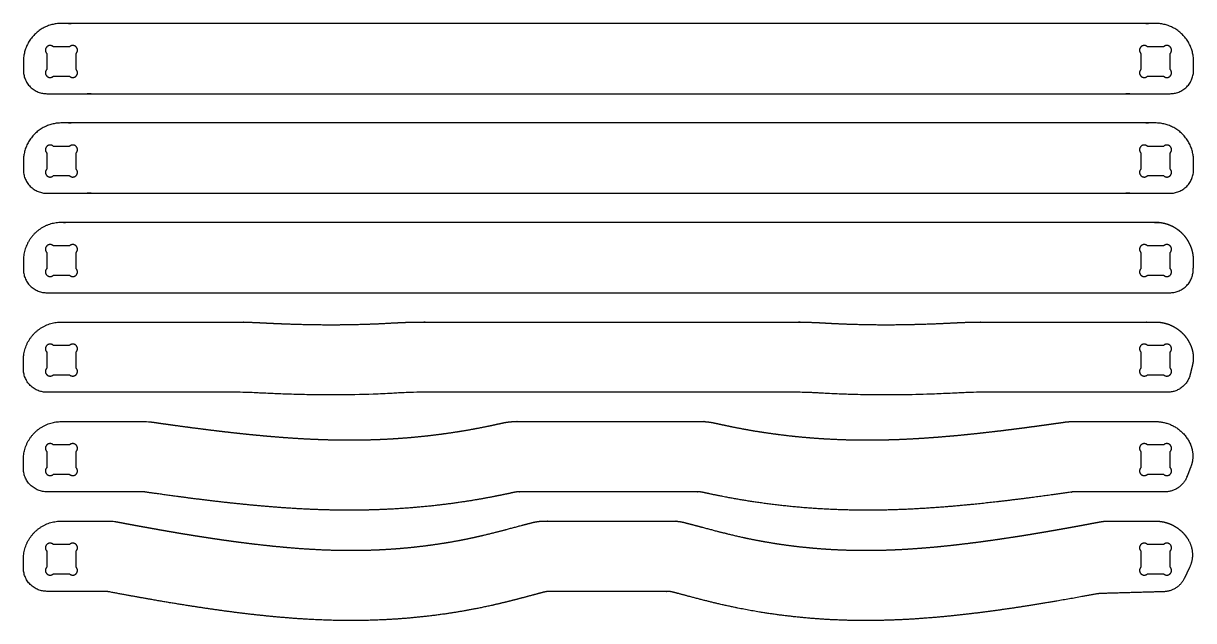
# Model space of a CAD drawing. Header units: millimetres. Extents: x -4 to 1996, y 12 to 836.
# Drawn here: x 507.6 to 987.6, y 460.6 to 705.4 of the extents above; entities that cross this region are included whole.
import ezdxf

# ---------------------------------------------------------------- set-up
doc = ezdxf.new("R2010")
doc.units = ezdxf.units.MM
doc.header["$MEASUREMENT"] = 0
doc.layers.add('Nesting holes', color=7, linetype='Continuous')
doc.layers.add('Nesting outlines', color=7, linetype='Continuous')

msp = doc.modelspace()

# ---------------------------------------------------------------- linework, layer by layer
at = {"layer": 'Nesting holes'}
for points in [[(517.19, 693.04), (517.19, 686.48)], [(526.47, 695.76), (519.92, 695.76)], [(529.19, 686.48), (529.19, 693.04)], [(965.99, 693.04), (965.99, 686.48)], [(975.27, 695.76), (968.72, 695.76)], [(977.99, 686.48), (977.99, 693.04)], [(519.92, 683.76), (526.47, 683.76)], [(968.72, 683.76), (975.27, 683.76)], [(526.47, 654.96), (519.92, 654.96)], [(975.27, 654.96), (968.72, 654.96)], [(517.19, 652.24), (517.19, 645.68)], [(529.19, 645.68), (529.19, 652.24)], [(965.99, 652.24), (965.99, 645.68)], [(977.99, 645.68), (977.99, 652.24)], [(519.92, 642.96), (526.47, 642.96)], [(968.72, 642.96), (975.27, 642.96)], [(517.19, 611.44), (517.19, 604.88)], [(526.47, 614.16), (519.92, 614.16)], [(529.19, 604.88), (529.19, 611.44)], [(965.99, 611.44), (965.99, 604.88)], [(975.27, 614.16), (968.72, 614.16)], [(977.99, 604.88), (977.99, 611.44)], [(519.92, 602.16), (526.47, 602.16)], [(968.72, 602.16), (975.27, 602.16)], [(526.47, 573.36), (519.92, 573.36)], [(975.27, 573.36), (968.72, 573.36)], [(517.19, 570.64), (517.19, 564.08)], [(529.19, 564.08), (529.19, 570.64)], [(965.99, 570.64), (965.99, 564.08)], [(977.99, 564.08), (977.99, 570.64)], [(519.92, 561.36), (526.47, 561.36)], [(968.72, 561.36), (975.27, 561.36)], [(517.19, 529.84), (517.19, 523.28)], [(526.47, 532.56), (519.92, 532.56)], [(529.19, 523.28), (529.19, 529.84)], [(965.99, 529.84), (965.99, 523.28)], [(975.27, 532.56), (968.72, 532.56)], [(977.99, 523.28), (977.99, 529.84)], [(519.92, 520.56), (526.47, 520.56)], [(968.72, 520.56), (975.27, 520.56)], [(526.47, 491.76), (519.92, 491.76)], [(975.27, 491.76), (968.72, 491.76)], [(517.19, 489.04), (517.19, 482.48)], [(529.19, 482.48), (529.19, 489.04)], [(965.99, 489.04), (965.99, 482.48)], [(977.99, 482.48), (977.99, 489.04)], [(519.92, 479.76), (526.47, 479.76)], [(968.72, 479.76), (975.27, 479.76)]]:
    msp.add_lwpolyline(points, dxfattribs=at)
for points, knots in [([(519.92, 695.76), (518.55, 697.12), (517.19, 695.76), (515.83, 694.4), (517.19, 693.04)], [-3.332162, -3.332162, -3.332162, -1.666081, -1.666081, 0, 0, 0]), ([(529.19, 693.04), (530.55, 694.4), (529.19, 695.76), (527.83, 697.12), (526.47, 695.76)], [0, 0, 0, 1.666081, 1.666081, 3.332162, 3.332162, 3.332162]), ([(968.72, 695.76), (967.35, 697.12), (965.99, 695.76), (964.63, 694.4), (965.99, 693.04)], [-3.332162, -3.332162, -3.332162, -1.666081, -1.666081, 0, 0, 0]), ([(977.99, 693.04), (979.35, 694.4), (977.99, 695.76), (976.63, 697.12), (975.27, 695.76)], [0, 0, 0, 1.666081, 1.666081, 3.332162, 3.332162, 3.332162]), ([(517.19, 686.48), (515.83, 685.12), (517.19, 683.76), (518.55, 682.4), (519.92, 683.76)], [0, 0, 0, 1.666081, 1.666081, 3.332162, 3.332162, 3.332162]), ([(526.47, 683.76), (527.83, 682.4), (529.19, 683.76), (530.55, 685.12), (529.19, 686.48)], [-3.332162, -3.332162, -3.332162, -1.666081, -1.666081, 0, 0, 0]), ([(965.99, 686.48), (964.63, 685.12), (965.99, 683.76), (967.35, 682.4), (968.72, 683.76)], [0, 0, 0, 1.666081, 1.666081, 3.332162, 3.332162, 3.332162]), ([(975.27, 683.76), (976.63, 682.4), (977.99, 683.76), (979.35, 685.12), (977.99, 686.48)], [-3.332162, -3.332162, -3.332162, -1.666081, -1.666081, 0, 0, 0]), ([(519.92, 654.96), (518.55, 656.32), (517.19, 654.96), (515.83, 653.6), (517.19, 652.24)], [-3.332162, -3.332162, -3.332162, -1.666081, -1.666081, 0, 0, 0]), ([(529.19, 652.24), (530.55, 653.6), (529.19, 654.96), (527.83, 656.32), (526.47, 654.96)], [0, 0, 0, 1.666081, 1.666081, 3.332162, 3.332162, 3.332162]), ([(968.72, 654.96), (967.35, 656.32), (965.99, 654.96), (964.63, 653.6), (965.99, 652.24)], [-3.332162, -3.332162, -3.332162, -1.666081, -1.666081, 0, 0, 0]), ([(977.99, 652.24), (979.35, 653.6), (977.99, 654.96), (976.63, 656.32), (975.27, 654.96)], [0, 0, 0, 1.666081, 1.666081, 3.332162, 3.332162, 3.332162]), ([(517.19, 645.68), (515.83, 644.32), (517.19, 642.96), (518.55, 641.6), (519.92, 642.96)], [0, 0, 0, 1.666081, 1.666081, 3.332162, 3.332162, 3.332162]), ([(526.47, 642.96), (527.83, 641.6), (529.19, 642.96), (530.55, 644.32), (529.19, 645.68)], [-3.332162, -3.332162, -3.332162, -1.666081, -1.666081, 0, 0, 0]), ([(965.99, 645.68), (964.63, 644.32), (965.99, 642.96), (967.35, 641.6), (968.72, 642.96)], [0, 0, 0, 1.666081, 1.666081, 3.332162, 3.332162, 3.332162]), ([(975.27, 642.96), (976.63, 641.6), (977.99, 642.96), (979.35, 644.32), (977.99, 645.68)], [-3.332162, -3.332162, -3.332162, -1.666081, -1.666081, 0, 0, 0]), ([(519.92, 614.16), (518.55, 615.52), (517.19, 614.16), (515.83, 612.8), (517.19, 611.44)], [-3.332162, -3.332162, -3.332162, -1.666081, -1.666081, 0, 0, 0]), ([(529.19, 611.44), (530.55, 612.8), (529.19, 614.16), (527.83, 615.52), (526.47, 614.16)], [0, 0, 0, 1.666081, 1.666081, 3.332162, 3.332162, 3.332162]), ([(968.72, 614.16), (967.35, 615.52), (965.99, 614.16), (964.63, 612.8), (965.99, 611.44)], [-3.332162, -3.332162, -3.332162, -1.666081, -1.666081, 0, 0, 0]), ([(977.99, 611.44), (979.35, 612.8), (977.99, 614.16), (976.63, 615.52), (975.27, 614.16)], [0, 0, 0, 1.666081, 1.666081, 3.332162, 3.332162, 3.332162]), ([(517.19, 604.88), (515.83, 603.52), (517.19, 602.16), (518.55, 600.8), (519.92, 602.16)], [0, 0, 0, 1.666081, 1.666081, 3.332162, 3.332162, 3.332162]), ([(526.47, 602.16), (527.83, 600.8), (529.19, 602.16), (530.55, 603.52), (529.19, 604.88)], [-3.332162, -3.332162, -3.332162, -1.666081, -1.666081, 0, 0, 0]), ([(965.99, 604.88), (964.63, 603.52), (965.99, 602.16), (967.35, 600.8), (968.72, 602.16)], [0, 0, 0, 1.666081, 1.666081, 3.332162, 3.332162, 3.332162]), ([(975.27, 602.16), (976.63, 600.8), (977.99, 602.16), (979.35, 603.52), (977.99, 604.88)], [-3.332162, -3.332162, -3.332162, -1.666081, -1.666081, 0, 0, 0]), ([(519.92, 573.36), (518.55, 574.72), (517.19, 573.36), (515.83, 572), (517.19, 570.64)], [-3.332162, -3.332162, -3.332162, -1.666081, -1.666081, 0, 0, 0]), ([(529.19, 570.64), (530.55, 572), (529.19, 573.36), (527.83, 574.72), (526.47, 573.36)], [0, 0, 0, 1.666081, 1.666081, 3.332162, 3.332162, 3.332162]), ([(968.72, 573.36), (967.35, 574.72), (965.99, 573.36), (964.63, 572), (965.99, 570.64)], [-3.332162, -3.332162, -3.332162, -1.666081, -1.666081, 0, 0, 0]), ([(977.99, 570.64), (979.35, 572), (977.99, 573.36), (976.63, 574.72), (975.27, 573.36)], [0, 0, 0, 1.666081, 1.666081, 3.332162, 3.332162, 3.332162]), ([(517.19, 564.08), (515.83, 562.72), (517.19, 561.36), (518.55, 560), (519.92, 561.36)], [0, 0, 0, 1.666081, 1.666081, 3.332162, 3.332162, 3.332162]), ([(526.47, 561.36), (527.83, 560), (529.19, 561.36), (530.55, 562.72), (529.19, 564.08)], [-3.332162, -3.332162, -3.332162, -1.666081, -1.666081, 0, 0, 0]), ([(965.99, 564.08), (964.63, 562.72), (965.99, 561.36), (967.35, 560), (968.72, 561.36)], [0, 0, 0, 1.666081, 1.666081, 3.332162, 3.332162, 3.332162]), ([(975.27, 561.36), (976.63, 560), (977.99, 561.36), (979.35, 562.72), (977.99, 564.08)], [-3.332162, -3.332162, -3.332162, -1.666081, -1.666081, 0, 0, 0]), ([(519.92, 532.56), (518.55, 533.92), (517.19, 532.56), (515.83, 531.2), (517.19, 529.84)], [-3.332162, -3.332162, -3.332162, -1.666081, -1.666081, 0, 0, 0]), ([(529.19, 529.84), (530.55, 531.2), (529.19, 532.56), (527.83, 533.92), (526.47, 532.56)], [0, 0, 0, 1.666081, 1.666081, 3.332162, 3.332162, 3.332162]), ([(968.72, 532.56), (967.35, 533.92), (965.99, 532.56), (964.63, 531.2), (965.99, 529.84)], [-3.332162, -3.332162, -3.332162, -1.666081, -1.666081, 0, 0, 0]), ([(977.99, 529.84), (979.35, 531.2), (977.99, 532.56), (976.63, 533.92), (975.27, 532.56)], [0, 0, 0, 1.666081, 1.666081, 3.332162, 3.332162, 3.332162]), ([(517.19, 523.28), (515.83, 521.92), (517.19, 520.56), (518.55, 519.2), (519.92, 520.56)], [0, 0, 0, 1.666081, 1.666081, 3.332162, 3.332162, 3.332162]), ([(526.47, 520.56), (527.83, 519.2), (529.19, 520.56), (530.55, 521.92), (529.19, 523.28)], [-3.332162, -3.332162, -3.332162, -1.666081, -1.666081, 0, 0, 0]), ([(965.99, 523.28), (964.63, 521.92), (965.99, 520.56), (967.35, 519.2), (968.72, 520.56)], [0, 0, 0, 1.666081, 1.666081, 3.332162, 3.332162, 3.332162]), ([(975.27, 520.56), (976.63, 519.2), (977.99, 520.56), (979.35, 521.92), (977.99, 523.28)], [-3.332162, -3.332162, -3.332162, -1.666081, -1.666081, 0, 0, 0]), ([(519.92, 491.76), (518.55, 493.12), (517.19, 491.76), (515.83, 490.4), (517.19, 489.04)], [-3.332162, -3.332162, -3.332162, -1.666081, -1.666081, 0, 0, 0]), ([(529.19, 489.04), (530.55, 490.4), (529.19, 491.76), (527.83, 493.12), (526.47, 491.76)], [0, 0, 0, 1.666081, 1.666081, 3.332162, 3.332162, 3.332162]), ([(968.72, 491.76), (967.35, 493.12), (965.99, 491.76), (964.63, 490.4), (965.99, 489.04)], [-3.332162, -3.332162, -3.332162, -1.666081, -1.666081, 0, 0, 0]), ([(977.99, 489.04), (979.35, 490.4), (977.99, 491.76), (976.63, 493.12), (975.27, 491.76)], [0, 0, 0, 1.666081, 1.666081, 3.332162, 3.332162, 3.332162]), ([(517.19, 482.48), (515.83, 481.12), (517.19, 479.76), (518.55, 478.4), (519.92, 479.76)], [0, 0, 0, 1.666081, 1.666081, 3.332162, 3.332162, 3.332162]), ([(526.47, 479.76), (527.83, 478.4), (529.19, 479.76), (530.55, 481.12), (529.19, 482.48)], [-3.332162, -3.332162, -3.332162, -1.666081, -1.666081, 0, 0, 0]), ([(965.99, 482.48), (964.63, 481.12), (965.99, 479.76), (967.35, 478.4), (968.72, 479.76)], [0, 0, 0, 1.666081, 1.666081, 3.332162, 3.332162, 3.332162]), ([(975.27, 479.76), (976.63, 478.4), (977.99, 479.76), (979.35, 481.12), (977.99, 482.48)], [-3.332162, -3.332162, -3.332162, -1.666081, -1.666081, 0, 0, 0])]:
    msp.add_rational_spline(points, [1, 0.707106781187, 1, 0.707106781187, 1], degree=2, knots=knots, dxfattribs=at)
at = {"layer": 'Nesting outlines'}
for points, weights, degree, knots in [([(987.59, 686.16), (987.59, 687.96), (987.59, 689.76), (987.59, 705.36), (971.99, 705.36), (747.59, 705.36), (523.19, 705.36), (507.59, 705.36), (507.59, 689.76), (507.59, 687.96), (507.59, 686.16)], [1, 1, 1, 0.707106781187, 1, 1, 1, 0.707106781187, 1, 1, 1], 2, [-3, -3, -3, 0, 0, 20.417545, 20.417545, 394.417545, 394.417545, 414.83509, 414.83509, 417.83509, 417.83509, 417.83509]), ([(987.59, 645.36), (987.59, 647.16), (987.59, 648.96), (987.59, 664.56), (971.99, 664.56), (747.59, 664.56), (523.19, 664.56), (507.59, 664.56), (507.59, 648.96), (507.59, 647.16), (507.59, 645.36)], [1, 1, 1, 0.707106781187, 1, 1, 1, 0.707106781187, 1, 1, 1], 2, [-3, -3, -3, 0, 0, 20.417545, 20.417545, 394.417545, 394.417545, 414.83509, 414.83509, 417.83509, 417.83509, 417.83509]), ([(987.45, 604.11), (987.51, 605.39), (987.56, 606.68), (987.59, 607.96), (987.59, 608.16), (987.59, 608.36), (987.59, 608.57), (987.58, 608.69), (987.58, 608.81), (987.56, 609.18), (987.54, 609.43), (987.49, 609.94), (987.46, 610.19), (987.39, 610.7), (987.34, 610.95), (987.24, 611.45), (987.19, 611.7), (987.06, 612.2), (987, 612.44), (986.85, 612.93), (986.77, 613.17), (986.6, 613.66), (986.5, 613.9), (986.21, 614.6), (985.99, 615.06), (985.51, 615.97), (985.25, 616.4), (984.4, 617.68), (983.75, 618.47), (982.3, 619.91), (981.51, 620.56), (979.81, 621.7), (978.91, 622.18), (977.02, 622.96), (976.04, 623.26), (974.03, 623.66), (973.02, 623.76), (971.99, 623.76), (971.91, 623.76), (971.82, 623.76), (971.74, 623.76), (822.22, 623.76), (672.71, 623.76), (523.19, 623.76), (514.06, 623.76), (507.59, 617.3), (507.59, 608.16), (507.59, 606.96), (507.59, 605.76), (507.59, 604.56)], [1, 1, 1, 1, 0.999786630302, 0.999786630302, 1, 1, 1, 1, 1, 1, 1, 1, 1, 1, 1, 1, 1, 1, 1, 1, 1, 1, 1, 1, 1, 1, 1, 1, 1, 1, 1, 1, 1, 1, 1, 1, 1, 1, 1, 1, 1, 1, 0.804737854124, 0.804737854124, 1, 1, 1, 1], 3, [406.990578, 406.990578, 406.990578, 406.990578, 410.201288, 410.201288, 410.201288, 410.707309, 410.707309, 410.707309, 411.007325, 411.007325, 411.644164, 411.644164, 412.281444, 412.281444, 412.919158, 412.919158, 413.557098, 413.557098, 414.19546, 414.19546, 414.834237, 414.834237, 415.473426, 415.473426, 416.750275, 416.750275, 418.028723, 418.028723, 420.578457, 420.578457, 423.132383, 423.132383, 425.682096, 425.682096, 428.234718, 428.234718, 430.787178, 430.787178, 430.787178, 431.001808, 431.001808, 431.001808, 804.787091, 804.787091, 804.787091, 825.204636, 825.204636, 825.204636, 828.204636, 828.204636, 828.204636, 828.204636]), ([(507.59, 563.76), (507.59, 564.96), (507.59, 566.16), (507.59, 567.36), (507.59, 576.5), (514.06, 582.96), (523.19, 582.96), (547.24, 582.96), (571.28, 582.96), (595.33, 582.96), (597.06, 582.96), (598.79, 582.92), (602.21, 582.81), (603.89, 582.73), (605.57, 582.65), (609.1, 582.46), (612.64, 582.31), (620.55, 582.03), (624.92, 581.93), (633.68, 581.84), (638.05, 581.86), (646.84, 582.03), (651.24, 582.18), (656.68, 582.45), (657.72, 582.51), (658.76, 582.57), (660.68, 582.68), (662.61, 582.77), (665.52, 582.88), (666.51, 582.91), (667.99, 582.94), (668.49, 582.95), (669.49, 582.96), (670, 582.96), (670.5, 582.96), (721.9, 582.96), (773.29, 582.96), (824.69, 582.96), (825.19, 582.96), (825.69, 582.96), (826.69, 582.95), (827.19, 582.94), (828.68, 582.91), (829.66, 582.88), (832.58, 582.77), (834.5, 582.68), (836.43, 582.57), (837.48, 582.51), (838.53, 582.45), (843.97, 582.18), (848.36, 582.03), (857.14, 581.86), (861.51, 581.84), (870.27, 581.93), (874.64, 582.03), (882.55, 582.31), (886.08, 582.46), (889.61, 582.65), (891.3, 582.73), (892.98, 582.81), (896.4, 582.92), (898.13, 582.96), (899.86, 582.96), (922.5, 582.96), (945.15, 582.96), (967.8, 582.96), (969.2, 582.96), (970.6, 582.96), (971.99, 582.96), (973.02, 582.96), (974.03, 582.86), (976.04, 582.46), (977.02, 582.16), (978.91, 581.38), (979.81, 580.9), (981.51, 579.76), (982.3, 579.11), (983.75, 577.67), (984.4, 576.88), (985.25, 575.6), (985.51, 575.17), (985.99, 574.26), (986.21, 573.8), (986.5, 573.1), (986.6, 572.86), (986.77, 572.37), (986.85, 572.13), (986.99, 571.65), (987.06, 571.41), (987.12, 571.17), (987.59, 569.31), (987.61, 567.39), (987.17, 565.52), (986.86, 564.17), (986.53, 562.81), (986.2, 561.46)], [1, 1, 1, 1, 0.804737854124, 0.804737854124, 1, 1, 1, 1, 1, 1, 1, 1, 1, 1, 1, 1, 1, 1, 1, 1, 1, 1, 1, 1, 1, 1, 1, 1, 1, 1, 1, 1, 1, 1, 1, 1, 1, 1, 1, 1, 1, 1, 1, 1, 1, 1, 1, 1, 1, 1, 1, 1, 1, 1, 1, 1, 1, 1, 1, 1, 1, 1, 1, 1, 1, 1, 1, 1, 1, 1, 1, 1, 1, 1, 1, 1, 1, 1, 1, 1, 1, 1, 1, 1, 1, 1, 1, 1, 0.981320502496, 0.981320502496, 1, 1, 1, 1], 3, [405.336009, 405.336009, 405.336009, 405.336009, 408.336009, 408.336009, 408.336009, 428.753554, 428.753554, 428.753554, 488.866316, 488.866316, 488.866316, 493.188644, 493.188644, 497.396053, 497.396053, 497.396053, 506.23713, 506.23713, 517.183163, 517.183163, 528.129898, 528.129898, 539.142255, 539.142255, 541.745748, 541.745748, 541.745748, 546.561158, 546.561158, 549.02093, 549.02093, 550.265863, 550.265863, 551.521144, 551.521144, 551.521144, 680.0092, 680.0092, 680.0092, 681.263384, 681.263384, 682.508094, 682.508094, 684.968161, 684.968161, 689.784714, 689.784714, 689.784714, 692.407657, 692.407657, 703.404794, 703.404794, 714.343157, 714.343157, 725.281416, 725.281416, 734.12136, 734.12136, 734.12136, 738.328566, 738.328566, 742.651079, 742.651079, 742.651079, 799.268746, 799.268746, 799.268746, 802.763911, 802.763911, 802.763911, 805.316372, 805.316372, 807.868993, 807.868993, 810.418706, 810.418706, 812.972633, 812.972633, 815.522366, 815.522366, 816.800815, 816.800815, 818.077664, 818.077664, 818.716853, 818.716853, 819.35563, 819.35563, 819.979484, 819.979484, 819.979484, 824.725099, 824.725099, 824.725099, 828.208926, 828.208926, 828.208926, 828.208926]), ([(507.59, 522.96), (507.59, 524.16), (507.59, 525.36), (507.59, 526.56), (507.59, 535.7), (514.06, 542.16), (523.19, 542.16), (534.52, 542.16), (545.86, 542.16), (557.19, 542.16), (558.35, 542.16), (559.51, 542.08), (560.66, 541.91), (561.38, 541.81), (562.1, 541.7), (565.1, 541.27), (567.38, 540.95), (571.95, 540.32), (574.23, 540.02), (578.81, 539.41), (581.1, 539.12), (584.53, 538.69), (585.68, 538.55), (587.97, 538.28), (589.12, 538.14), (592.43, 537.76), (594.59, 537.52), (598.91, 537.06), (601.07, 536.84), (605.4, 536.42), (607.57, 536.22), (611.9, 535.86), (614.07, 535.69), (618.4, 535.39), (620.57, 535.25), (624.91, 535.02), (627.08, 534.92), (631.42, 534.76), (633.59, 534.7), (637.93, 534.62), (640.1, 534.61), (644.49, 534.62), (646.7, 534.65), (651.12, 534.76), (653.33, 534.84), (657.74, 535.05), (659.95, 535.18), (664.37, 535.49), (666.57, 535.68), (670.98, 536.09), (673.18, 536.33), (677.57, 536.85), (679.76, 537.14), (684.14, 537.77), (686.32, 538.11), (690.69, 538.85), (692.86, 539.24), (697.22, 540.09), (699.41, 540.54), (702.53, 541.22), (703.47, 541.43), (704.41, 541.63), (705.98, 541.98), (707.58, 542.16), (709.18, 542.16), (734.79, 542.16), (760.4, 542.16), (786.01, 542.16), (787.61, 542.16), (789.21, 541.98), (790.78, 541.63), (791.75, 541.42), (792.72, 541.21), (795.86, 540.53), (798.04, 540.07), (802.39, 539.23), (804.56, 538.83), (808.92, 538.1), (811.1, 537.76), (815.47, 537.13), (817.66, 536.84), (822.05, 536.32), (824.25, 536.09), (828.64, 535.67), (830.84, 535.49), (835.25, 535.18), (837.46, 535.05), (844.08, 534.73), (848.5, 534.62), (855.1, 534.61), (857.28, 534.62), (861.63, 534.7), (863.81, 534.76), (868.16, 534.92), (870.33, 535.02), (874.68, 535.26), (876.85, 535.39), (881.19, 535.7), (883.35, 535.87), (887.68, 536.23), (889.84, 536.42), (894.17, 536.84), (896.33, 537.06), (900.65, 537.52), (902.81, 537.77), (906.11, 538.15), (907.24, 538.28), (909.52, 538.55), (910.66, 538.69), (912.94, 538.98), (914.08, 539.12), (916.36, 539.41), (917.5, 539.56), (919.77, 539.86), (920.91, 540.01), (923.19, 540.32), (924.33, 540.48), (926.04, 540.71), (926.61, 540.79), (927.75, 540.95), (928.32, 541.03), (929.46, 541.19), (930.03, 541.27), (931.17, 541.43), (931.74, 541.51), (932.88, 541.67), (933.45, 541.76), (934.19, 541.86), (934.36, 541.89), (934.53, 541.91), (935.68, 542.08), (936.84, 542.16), (938, 542.16), (946.88, 542.16), (955.76, 542.16), (964.65, 542.16), (967.09, 542.16), (969.54, 542.16), (971.99, 542.16), (978.21, 542.16), (983.64, 538.82), (986.27, 532.86)], [1, 1, 1, 1, 0.804737854124, 0.804737854124, 1, 1, 1, 1, 1, 1, 1, 1, 1, 1, 1, 1, 1, 1, 1, 1, 1, 1, 1, 1, 1, 1, 1, 1, 1, 1, 1, 1, 1, 1, 1, 1, 1, 1, 1, 1, 1, 1, 1, 1, 1, 1, 1, 1, 1, 1, 1, 1, 1, 1, 1, 1, 1, 1, 1, 1, 1, 1, 1, 1, 1, 1, 1, 1, 1, 1, 1, 1, 1, 1, 1, 1, 1, 1, 1, 1, 1, 1, 1, 1, 1, 1, 1, 1, 1, 1, 1, 1, 1, 1, 1, 1, 1, 1, 1, 1, 1, 1, 1, 1, 1, 1, 1, 1, 1, 1, 1, 1, 1, 1, 1, 1, 1, 1, 1, 1, 1, 1, 1, 1, 1, 1, 1, 1, 1, 1, 1, 1, 1, 1, 1, 1, 1, 0.858261615101, 0.81940937674, 0.883443284915], 3, [833.196081, 833.196081, 833.196081, 833.196081, 836.196084, 836.196084, 836.196084, 856.613648, 856.613648, 856.613648, 884.942494, 884.942494, 884.942494, 887.836905, 887.836905, 887.836905, 889.659721, 889.659721, 895.415772, 895.415772, 901.179658, 901.179658, 906.949426, 906.949426, 909.837872, 909.837872, 912.729953, 912.729953, 918.161005, 918.161005, 923.596328, 923.596328, 929.031405, 929.031405, 934.466476, 934.466476, 939.898, 939.898, 945.328744, 945.328744, 950.757838, 950.757838, 956.186154, 956.186154, 961.712761, 961.712761, 967.241286, 967.241286, 972.770468, 972.770468, 978.303154, 978.303154, 983.834424, 983.834424, 989.363527, 989.363527, 994.89359, 994.89359, 1000.422898, 1000.422898, 1006.000956, 1006.000956, 1008.409749, 1008.409749, 1008.409749, 1012.399434, 1012.399434, 1012.399434, 1076.422957, 1076.422957, 1076.422957, 1080.412619, 1080.412619, 1080.412619, 1082.900592, 1082.900592, 1088.454869, 1088.454869, 1093.978529, 1093.978529, 1099.50283, 1099.50283, 1105.024599, 1105.024599, 1110.544917, 1110.544917, 1116.069133, 1116.069133, 1121.59384, 1121.59384, 1132.651515, 1132.651515, 1138.093888, 1138.093888, 1143.535762, 1143.535762, 1148.976933, 1148.976933, 1154.417222, 1154.417222, 1159.853663, 1159.853663, 1165.277443, 1165.277443, 1170.711781, 1170.711781, 1176.146029, 1176.146029, 1179.008551, 1179.008551, 1181.876969, 1181.876969, 1184.748488, 1184.748488, 1187.621011, 1187.621011, 1190.493702, 1190.493702, 1193.369416, 1193.369416, 1194.807887, 1194.807887, 1196.248287, 1196.248287, 1197.686222, 1197.686222, 1199.126111, 1199.126111, 1200.567874, 1200.567874, 1200.991767, 1200.991767, 1200.991767, 1203.886163, 1203.886163, 1203.886163, 1226.091535, 1226.091535, 1226.091535, 1232.214949, 1232.214949, 1232.214949, 1247.035807, 1247.035807, 1247.035807, 1247.035807]), ([(986.27, 532.86), (987.57, 529.9), (987.64, 526.67), (986.47, 523.66), (985.95, 522.33), (985.43, 521), (984.87, 519.59), (984.84, 519.51), (984.81, 519.43)], [1, 0.949061447884, 0.949061447884, 1, 1, 1, 1, 1, 1], 3, [410.839733, 410.839733, 410.839733, 410.839733, 418.70872, 418.70872, 418.70872, 422.278447, 422.278447, 422.49613, 422.49613, 422.49613, 422.49613]), ([(975.88, 513.36), (967.67, 513.36), (959.47, 513.36), (951.26, 513.36), (947.23, 513.36), (943.21, 513.36), (939.18, 513.36), (938.61, 513.36), (938.05, 513.32), (937.48, 513.24), (929.81, 512.14), (920.08, 510.81), (907.37, 509.29), (896.68, 508.11), (881.34, 506.72), (863.88, 505.81), (846.93, 505.76), (826.45, 506.67), (808.65, 508.78), (793.72, 511.55), (788.91, 512.56), (786.5, 513.08), (785.66, 513.27), (784.81, 513.36), (783.95, 513.36), (759.71, 513.36), (735.47, 513.36), (711.24, 513.36), (710.38, 513.36), (709.52, 513.27), (708.68, 513.08), (707.85, 512.9), (705.8, 512.46), (702.54, 511.78), (698.91, 511.07), (688.2, 509.12), (673.79, 507.22), (657.43, 506.13), (644.73, 505.75), (632.64, 505.84), (619.03, 506.43), (605.65, 507.43), (593.31, 508.66), (581.78, 509.99), (570.35, 511.46), (562.13, 512.61), (557.7, 513.24), (557.14, 513.32), (556.57, 513.36), (556, 513.36), (549.47, 513.36), (542.93, 513.36), (536.39, 513.36), (529.99, 513.36), (523.59, 513.36), (517.19, 513.36)], [1, 1, 1, 1, 1, 1, 1, 0.998312624213, 0.998312624213, 1, 1, 1, 1, 1, 1, 1, 1, 1, 1, 1, 1, 1, 0.996168519914, 0.996168519914, 1, 1, 1, 1, 0.996164099529, 0.996164099529, 1, 1, 1, 1, 1, 1, 1, 1, 1, 1, 1, 1, 1, 1, 1, 1, 1, 0.998312690262, 0.998312690262, 1, 1, 1, 1, 1, 1, 1], 3, [433.364334, 433.364334, 433.364334, 433.364334, 453.883171, 453.883171, 453.883171, 463.945928, 463.945928, 463.945928, 465.369201, 465.369201, 465.369201, 484.747493, 489.922229, 497.358474, 511.644854, 528.423396, 541.061913, 554.009185, 579.656611, 585.810625, 591.958596, 591.958596, 591.958596, 594.103867, 594.103867, 594.103867, 654.696515, 654.696515, 654.696515, 656.843025, 656.843025, 656.843025, 658.968711, 662.092813, 665.155075, 668.215107, 689.308988, 701.47183, 709.183326, 721.087788, 731.679663, 743.230592, 754.635314, 762.670432, 772.267424, 783.431541, 783.431541, 783.431541, 784.854786, 784.854786, 784.854786, 801.196072, 801.196072, 801.196072, 817.196072, 817.196072, 817.196072, 817.196072]), ([(507.59, 482.16), (507.59, 483.36), (507.59, 484.56), (507.59, 485.76), (507.59, 494.9), (514.06, 501.36), (523.19, 501.36), (529.67, 501.36), (536.16, 501.36), (542.64, 501.36), (543.72, 501.36), (544.8, 501.26), (545.86, 501.06), (546.24, 500.99), (546.62, 500.92), (548.09, 500.64), (549.18, 500.44), (550.81, 500.13), (551.35, 500.03), (552.44, 499.83), (552.98, 499.73), (554.07, 499.53), (554.62, 499.43), (555.71, 499.23), (556.25, 499.13), (557.89, 498.84), (558.98, 498.64), (560.62, 498.34), (561.17, 498.25), (562.26, 498.05), (562.81, 497.96), (563.9, 497.76), (564.45, 497.67), (565.54, 497.48), (566.09, 497.38), (567.73, 497.1), (568.83, 496.91), (571.02, 496.54), (572.12, 496.35), (574.31, 495.99), (575.41, 495.81), (577.61, 495.46), (578.7, 495.28), (580.9, 494.94), (582.01, 494.77), (584.21, 494.43), (585.31, 494.27), (587.52, 493.94), (588.62, 493.78), (590.82, 493.47), (591.92, 493.32), (594.12, 493.02), (595.22, 492.87), (598.52, 492.44), (600.72, 492.16), (605.13, 491.65), (607.34, 491.4), (611.75, 490.95), (613.96, 490.74), (620.59, 490.17), (625.02, 489.87), (631.67, 489.57), (633.89, 489.49), (638.32, 489.39), (640.54, 489.37), (644.98, 489.38), (647.19, 489.42), (651.63, 489.55), (653.84, 489.64), (658.27, 489.89), (660.49, 490.05), (664.91, 490.42), (667.12, 490.64), (671.53, 491.14), (673.74, 491.42), (678.13, 492.04), (680.32, 492.38), (684.7, 493.13), (686.88, 493.54), (690.14, 494.19), (691.23, 494.42), (693.4, 494.89), (694.48, 495.14), (699.9, 496.39), (704.19, 497.53), (710.64, 499.25), (712.78, 499.82), (715.41, 500.5), (715.9, 500.63), (716.39, 500.76), (716.79, 500.86), (717.19, 500.95), (717.99, 501.1), (718.4, 501.16), (719.62, 501.31), (720.43, 501.36), (721.25, 501.36), (738.81, 501.36), (756.37, 501.36), (773.94, 501.36), (774.76, 501.36), (775.57, 501.31), (776.79, 501.16), (777.19, 501.1), (778, 500.95), (778.4, 500.86), (778.8, 500.76), (779.33, 500.62), (779.86, 500.48), (782.53, 499.78), (784.67, 499.21), (791.1, 497.5), (795.38, 496.37), (801.86, 494.87), (804.02, 494.4), (808.37, 493.52), (810.55, 493.12), (814.92, 492.37), (817.11, 492.03), (821.51, 491.41), (823.71, 491.13), (828.12, 490.63), (830.33, 490.42), (834.75, 490.04), (836.96, 489.89), (841.4, 489.64), (843.61, 489.55), (848.05, 489.42), (850.27, 489.38), (854.71, 489.37), (856.93, 489.39), (861.37, 489.49), (863.59, 489.57), (868.02, 489.77), (870.24, 489.9), (874.66, 490.2), (876.88, 490.37), (881.3, 490.75), (883.51, 490.95), (887.92, 491.41), (890.13, 491.65), (894.54, 492.17), (896.74, 492.45), (900.04, 492.88), (901.13, 493.03), (903.33, 493.33), (904.43, 493.48), (907.72, 493.95), (909.9, 494.27), (913.17, 494.77), (914.27, 494.93), (916.45, 495.28), (917.54, 495.45), (919.73, 495.8), (920.82, 495.98), (923, 496.34), (924.09, 496.53), (926.28, 496.9), (927.37, 497.08), (929.01, 497.37), (929.55, 497.46), (930.64, 497.65), (931.19, 497.75), (932.83, 498.03), (933.92, 498.23), (936.1, 498.62), (937.19, 498.82), (938.83, 499.11), (939.38, 499.21), (940.47, 499.41), (941.01, 499.51), (942.65, 499.81), (943.74, 500.02), (945.93, 500.42), (947.02, 500.63), (948.52, 500.91), (948.92, 500.98), (949.33, 501.06), (950.39, 501.26), (951.47, 501.36), (952.55, 501.36), (955.88, 501.36), (959.2, 501.36), (962.53, 501.36), (965.68, 501.36), (968.84, 501.36), (971.99, 501.36), (973.02, 501.36), (974.03, 501.26), (976.04, 500.86), (977.02, 500.56), (978.91, 499.78), (979.81, 499.3), (981.51, 498.16), (982.3, 497.51), (983.75, 496.07), (984.4, 495.28), (985.17, 494.11), (985.37, 493.79), (985.56, 493.46)], [1, 1, 1, 1, 0.804737854124, 0.804737854124, 1, 1, 1, 1, 1, 1, 1, 1, 1, 1, 1, 1, 1, 1, 1, 1, 1, 1, 1, 1, 1, 1, 1, 1, 1, 1, 1, 1, 1, 1, 1, 1, 1, 1, 1, 1, 1, 1, 1, 1, 1, 1, 1, 1, 1, 1, 1, 1, 1, 1, 1, 1, 1, 1, 1, 1, 1, 1, 1, 1, 1, 1, 1, 1, 1, 1, 1, 1, 1, 1, 1, 1, 1, 1, 1, 1, 1, 1, 1, 1, 1, 1, 1, 1, 1, 1, 1, 1, 1, 1, 1, 1, 1, 1, 1, 1, 1, 1, 1, 1, 1, 1, 1, 1, 1, 1, 1, 1, 1, 1, 1, 1, 1, 1, 1, 1, 1, 1, 1, 1, 1, 1, 1, 1, 1, 1, 1, 1, 1, 1, 1, 1, 1, 1, 1, 1, 1, 1, 1, 1, 1, 1, 1, 1, 1, 1, 1, 1, 1, 1, 1, 1, 1, 1, 1, 1, 1, 1, 1, 1, 1, 1, 1, 1, 1, 1, 1, 1, 1, 1, 1, 1, 1, 1, 1, 1, 1, 1, 1, 1, 1, 1, 1, 1, 1, 1, 1, 1, 1, 1, 1, 1, 1, 1], 3, [836.194723, 836.194723, 836.194723, 836.194723, 839.194723, 839.194723, 839.194723, 859.612268, 859.612268, 859.612268, 875.815911, 875.815911, 875.815911, 878.507799, 878.507799, 878.507799, 879.480671, 879.480671, 882.244081, 882.244081, 883.620882, 883.620882, 885.008426, 885.008426, 886.394437, 886.394437, 887.779038, 887.779038, 890.553294, 890.553294, 891.939982, 891.939982, 893.329103, 893.329103, 894.715285, 894.715285, 896.103947, 896.103947, 898.881021, 898.881021, 901.661647, 901.661647, 904.442446, 904.442446, 907.224846, 907.224846, 910.00837, 910.00837, 912.794876, 912.794876, 915.581601, 915.581601, 918.352999, 918.352999, 921.126082, 921.126082, 926.674885, 926.674885, 932.221907, 932.221907, 937.767222, 937.767222, 948.863489, 948.863489, 954.408621, 954.408621, 959.953565, 959.953565, 965.496103, 965.496103, 971.04097, 971.04097, 976.590142, 976.590142, 982.13968, 982.13968, 987.686295, 987.686295, 993.233464, 993.233464, 998.781181, 998.781181, 1001.555343, 1001.555343, 1004.328806, 1004.328806, 1015.449404, 1015.449404, 1020.994619, 1020.994619, 1022.255291, 1022.255291, 1022.255291, 1023.280773, 1023.280773, 1024.306581, 1024.306581, 1026.36291, 1026.36291, 1026.36291, 1070.266384, 1070.266384, 1070.266384, 1072.322698, 1072.322698, 1073.348057, 1073.348057, 1074.374049, 1074.374049, 1074.374049, 1075.742047, 1075.742047, 1081.288492, 1081.288492, 1092.364955, 1092.364955, 1097.906607, 1097.906607, 1103.449106, 1103.449106, 1108.99287, 1108.99287, 1114.538121, 1114.538121, 1120.084955, 1120.084955, 1125.633366, 1125.633366, 1131.182584, 1131.182584, 1136.732061, 1136.732061, 1142.280163, 1142.280163, 1147.827839, 1147.827839, 1153.374859, 1153.374859, 1158.921105, 1158.921105, 1164.469233, 1164.469233, 1170.016345, 1170.016345, 1175.560943, 1175.560943, 1178.332839, 1178.332839, 1181.106546, 1181.106546, 1186.622834, 1186.622834, 1189.385232, 1189.385232, 1192.14994, 1192.14994, 1194.915963, 1194.915963, 1197.682649, 1197.682649, 1200.449112, 1200.449112, 1201.835353, 1201.835353, 1203.218854, 1203.218854, 1205.991209, 1205.991209, 1208.763144, 1208.763144, 1210.149761, 1210.149761, 1211.534774, 1211.534774, 1214.3106, 1214.3106, 1217.092169, 1217.092169, 1218.122686, 1218.122686, 1218.122686, 1220.814404, 1220.814404, 1220.814404, 1229.131906, 1229.131906, 1229.131906, 1237.017898, 1237.017898, 1237.017898, 1239.570358, 1239.570358, 1242.12298, 1242.12298, 1244.672693, 1244.672693, 1247.226619, 1247.226619, 1249.776353, 1249.776353, 1250.726317, 1250.726317, 1250.726317, 1250.726317]), ([(985.56, 493.46), (987.55, 489.96), (987.68, 485.94), (985.93, 482.31), (985.2, 480.81), (984.47, 479.31), (983.75, 477.81)], [1, 0.923632681983, 0.923632681983, 1, 1, 1, 1], 3, [411.531594, 411.531594, 411.531594, 411.531594, 421.198334, 421.198334, 421.198334, 425.370145, 425.370145, 425.370145, 425.370145]), ([(975.37, 472.4), (966.8, 472.16), (958.23, 471.92), (949.66, 471.68), (949.04, 471.66), (948.43, 471.59), (947.82, 471.48), (941.77, 470.37), (931.49, 468.52), (918.14, 466.36), (907.42, 464.79), (896.32, 463.34), (883.34, 461.93), (868.81, 460.88), (853.84, 460.44), (838.7, 460.81), (823.49, 462.02), (809.48, 463.97), (799.35, 465.92), (792.44, 467.47), (786.8, 468.85), (780.57, 470.5), (776.15, 471.68), (774.3, 472.17), (773.31, 472.43), (772.28, 472.56), (771.25, 472.56), (755.48, 472.56), (739.71, 472.56), (723.94, 472.56), (722.9, 472.56), (721.88, 472.43), (720.88, 472.17), (720.25, 472), (718.11, 471.43), (714.77, 470.54), (710.87, 469.51), (707.28, 468.59), (704.01, 467.78), (699.83, 466.81), (692.65, 465.26), (681.28, 463.27), (666.93, 461.55), (654.27, 460.76), (644.16, 460.55), (634.64, 460.61), (624.06, 461.04), (611.63, 461.98), (600.29, 463.17), (588.2, 464.72), (575.82, 466.54), (560.31, 469.11), (549.18, 471.14), (542.67, 472.36), (541.94, 472.49), (541.2, 472.56), (540.46, 472.56), (539.11, 472.56), (537.75, 472.56), (536.39, 472.56), (529.99, 472.56), (523.59, 472.56), (517.19, 472.56)], [1, 1, 1, 1, 0.998011359503, 0.998011359503, 1, 1, 1, 1, 1, 1, 1, 1, 1, 1, 1, 1, 1, 1, 1, 1, 1, 1, 0.994499959489, 0.994499959489, 1, 1, 1, 1, 0.994498951472, 0.994498951472, 1, 1, 1, 1, 1, 1, 1, 1, 1, 1, 1, 1, 1, 1, 1, 1, 1, 1, 1, 1, 1, 1, 0.997151138733, 0.997151138733, 1, 1, 1, 1, 1, 1, 1], 3, [435.088199, 435.088199, 435.088199, 435.088199, 456.523056, 456.523056, 456.523056, 458.068228, 458.068228, 458.068228, 473.450614, 484.187213, 491.861795, 500.535676, 512.178399, 524.491844, 536.967088, 549.597427, 562.330126, 575.097114, 584.940895, 588.116171, 592.803863, 599.460745, 604.234952, 604.234952, 604.234952, 606.805778, 606.805778, 606.805778, 646.235999, 646.235999, 646.235999, 648.80706, 648.80706, 648.80706, 650.437306, 654.358724, 657.437901, 660.521597, 663.631788, 665.860316, 671.257255, 681.989238, 694.698584, 707.361378, 713.696625, 719.98122, 731.150088, 740.17351, 751.128058, 759.663384, 770.659718, 782.397406, 798.953766, 798.953766, 798.953766, 800.80338, 800.80338, 800.80338, 804.194722, 804.194722, 804.194722, 820.194722, 820.194722, 820.194722, 820.194722])]:
    msp.add_rational_spline(points, weights, degree=degree, knots=knots, dxfattribs=at)
for points, weights in [([(507.59, 686.16), (507.59, 676.56), (517.19, 676.56)], [1, 0.707106781187, 1]), ([(977.99, 676.56), (987.59, 676.56), (987.59, 686.16)], [1, 0.707106781187, 1]), ([(507.59, 645.36), (507.59, 635.76), (517.19, 635.76)], [1, 0.707106781187, 1]), ([(977.99, 635.76), (987.59, 635.76), (987.59, 645.36)], [1, 0.707106781187, 1]), ([(507.59, 604.56), (507.59, 594.96), (517.19, 594.96)], [1, 0.707106781187, 1]), ([(977.86, 594.96), (987.02, 594.96), (987.45, 604.11)], [1, 0.723419752527, 1]), ([(517.19, 554.16), (507.59, 554.16), (507.59, 563.76)], [1, 0.707106781187, 1]), ([(986.2, 561.46), (984.4, 554.16), (976.88, 554.16)], [1, 0.787189910278, 1]), ([(517.19, 513.36), (507.59, 513.36), (507.59, 522.96)], [1, 0.707106781187, 1]), ([(984.81, 519.43), (982.41, 513.36), (975.88, 513.36)], [1, 0.826988026288, 1]), ([(517.19, 472.56), (507.59, 472.56), (507.59, 482.16)], [1, 0.707106781187, 1]), ([(983.75, 477.81), (981.2, 472.56), (975.37, 472.4)], [1, 0.854708557962, 1])]:
    msp.add_rational_spline(points, weights, degree=2, dxfattribs=at)
for points, degree, knots in [([(517.19, 676.56), (526.79, 676.56), (536.39, 676.56), (747.59, 676.56), (958.79, 676.56), (968.39, 676.56), (977.99, 676.56)], 2, [433.83509, 433.83509, 433.83509, 449.83509, 449.83509, 801.83509, 801.83509, 817.83509, 817.83509, 817.83509]), ([(517.19, 635.76), (526.79, 635.76), (536.39, 635.76), (747.59, 635.76), (958.79, 635.76), (968.39, 635.76), (977.99, 635.76)], 2, [433.83509, 433.83509, 433.83509, 449.83509, 449.83509, 801.83509, 801.83509, 817.83509, 817.83509, 817.83509]), ([(536.39, 594.96), (676.88, 594.96), (817.36, 594.96), (957.84, 594.96), (964.52, 594.96), (971.19, 594.96), (977.86, 594.96)], 3, [24, 24, 24, 24, 375.209428, 375.209428, 375.209428, 391.890026, 391.890026, 391.890026, 391.890026]), ([(954.39, 554.16), (936.22, 554.16), (918.04, 554.16), (899.86, 554.16), (898.18, 554.16), (895.57, 554.09), (892.73, 553.97), (890.69, 553.86), (887.11, 553.68), (875.59, 553.19), (861.85, 552.96), (848.55, 553.21), (842, 553.45), (838.09, 553.63), (835.74, 553.76), (834.32, 553.84), (833.05, 553.91), (831.93, 553.96), (830.26, 554.04), (827.85, 554.13), (825.74, 554.16), (824.69, 554.16), (773.29, 554.16), (721.9, 554.16), (670.5, 554.16), (668.54, 554.16), (665.52, 554.08), (662.07, 553.91), (660.16, 553.8), (658.02, 553.68), (655, 553.53), (647.38, 553.22), (639.45, 553.05), (631.22, 553.06), (625.68, 553.12), (619.36, 553.26), (612.65, 553.48), (607.89, 553.7), (605.08, 553.83), (604.12, 553.88), (603.44, 553.92), (602.12, 553.98), (599.42, 554.1), (596.85, 554.16), (595.33, 554.16), (575.68, 554.16), (556.04, 554.16), (536.39, 554.16), (529.99, 554.16), (523.59, 554.16), (517.19, 554.16)], 3, [24.932426, 24.932426, 24.932426, 24.932426, 70.3795, 70.3795, 70.3795, 74.571481, 76.899702, 77.494322, 79.668965, 85.864553, 106.315712, 114.035638, 119.11837, 122.682305, 123.839571, 124.996838, 126.241134, 127.01455, 127.787967, 130.422674, 133.057382, 133.057382, 133.057382, 261.545437, 261.545437, 261.545437, 266.45162, 269.102892, 270.169478, 271.236063, 274.471132, 277.706201, 290.311688, 294.293362, 298.275036, 304.184459, 310.093881, 315.05822, 316.093731, 317.129242, 317.464113, 317.798983, 320.415476, 324.223243, 324.223243, 324.223243, 373.336009, 373.336009, 373.336009, 389.336009, 389.336009, 389.336009, 389.336009])]:
    msp.add_open_spline(points, degree=degree, knots=knots, dxfattribs=at)
for points in [[(517.19, 594.96), (523.59, 594.96), (529.99, 594.96), (536.39, 594.96)], [(976.88, 554.16), (969.38, 554.16), (961.89, 554.16), (954.39, 554.16)]]:
    msp.add_open_spline(points, degree=3, dxfattribs=at)

doc.saveas('drawing.dxf')
